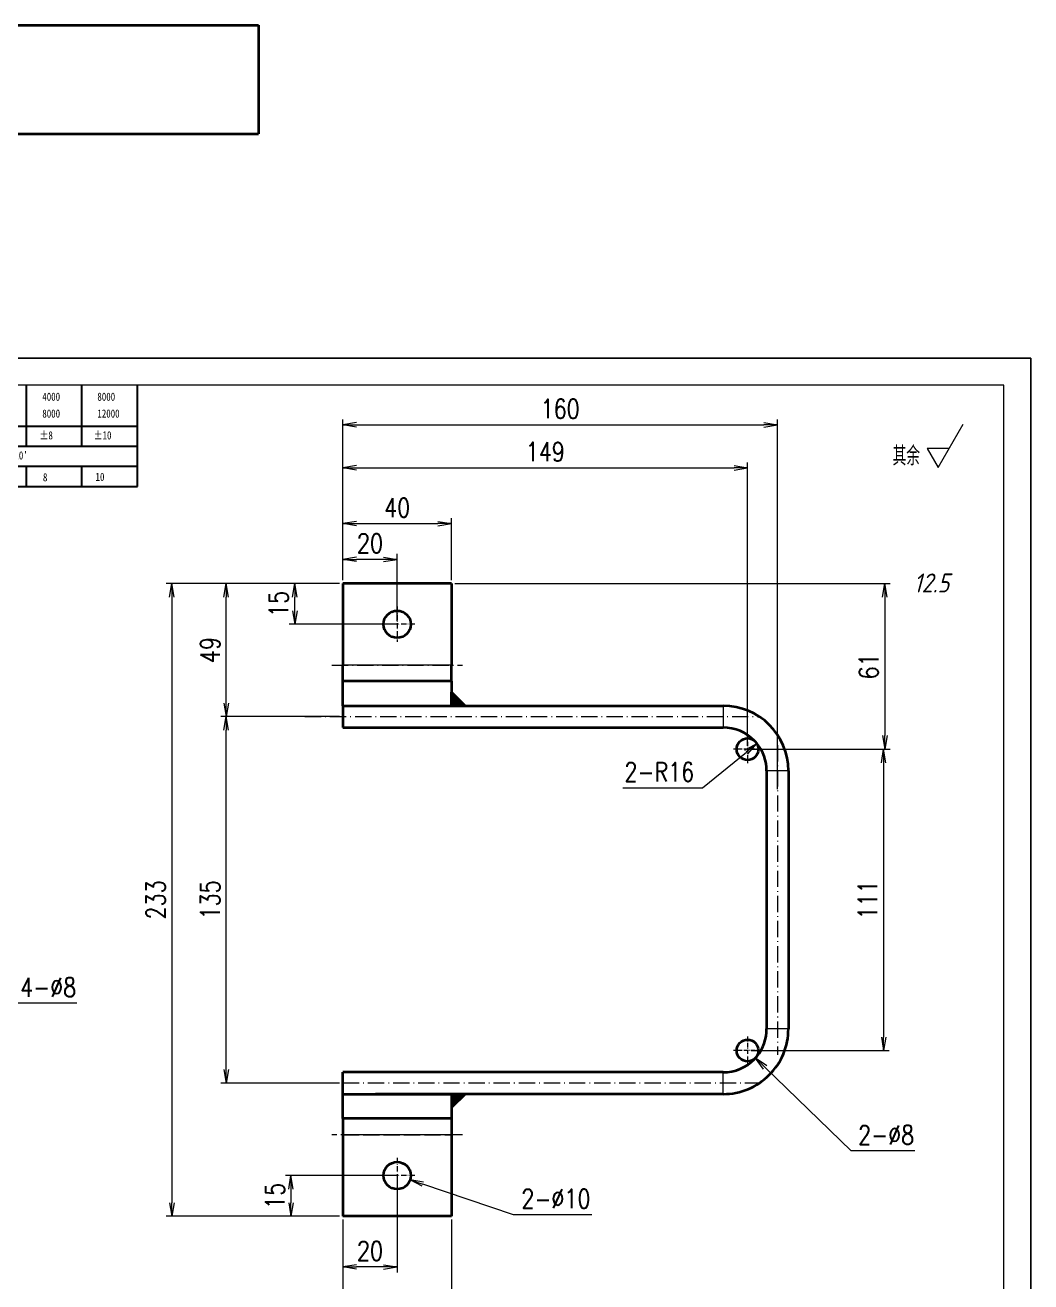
# Model space of a CAD drawing. Header units: millimetres. Extents: x -49572 to 104182, y -50696 to 51993.
# Drawn here: x -46228.1 to -45857.9, y 51291.1 to 51753.9 of the extents above; entities that cross this region are included whole.
import ezdxf
from ezdxf.enums import TextEntityAlignment as Align

# ---------------------------------------------------------------- set-up
doc = ezdxf.new("R2010")
doc.units = ezdxf.units.MM
doc.header["$LTSCALE"] = 0.5
for name, pattern in [('DASHDOT', [18.5, 12, -3, 0.5, -3]), ('DASHED', [15, 12, -3]), ('DOT2', [0.125, 0, -0.125])]:
    doc.linetypes.add(name, pattern=pattern)
for name, color, linetype, lineweight in [('DRAWING', 7, 'Continuous', 35), ('图框', 7, 'Continuous', 18), ('标注线', 3, 'Continuous', 18), ('粗实线', 7, 'Continuous', 35)]:
    doc.layers.add(name, color=color, linetype=linetype, lineweight=lineweight)
doc.layers.add('图\\M+19E79\\M+195B6\\M+18E9A', color=7, linetype='Continuous')
doc.layers.add('打印', color=7, linetype='Continuous', lineweight=15, plot=False)
doc.layers.add('打印-禁用', color=7, linetype='Continuous', lineweight=15, plot=False)
doc.styles.add('DIM', font='romans.shx', dxfattribs={"width": 0.8, "bigfont": 'bigfont.shx'})
doc.styles.add('国标', font='simfang.ttf', dxfattribs={"width": 0.8})
doc.styles.add('机械长仿宋', font='gbenor.shx', dxfattribs={"height": 1, "bigfont": 'gbcbig.shx'})
doc.dimstyles.new('DEH 1-2$0', dxfattribs={"dimscale": 2, "dimtxt": 3.5, "dimasz": 2.5, "dimexe": 1, "dimexo": 0.625, "dimgap": 1.2, "dimtad": 1, "dimdsep": 46, "dimtxsty": 'DIM', "dimblk": 'OPEN', "dimcen": 0, "dimclrd": 8, "dimclre": 8, "dimclrt": 2, "dimazin": 2, "dimtfac": 0.5, "dimtmove": 0, "dimatfit": 3, "dimldrblk": 'OPEN', "dimfxl": 0, "dimtolj": 2, "dimlwd": 13, "dimlwe": 13, "dimarcsym": 0})
doc.dimstyles.new('DEH 1-2$3', dxfattribs={"dimscale": 2, "dimtxt": 3.5, "dimasz": 2.5, "dimexe": 1, "dimexo": 0.625, "dimgap": 1.2, "dimtad": 1, "dimtoh": 1, "dimdsep": 46, "dimtxsty": 'DIM', "dimblk": 'OPEN', "dimcen": 0, "dimclrd": 8, "dimclre": 8, "dimclrt": 2, "dimazin": 2, "dimtfac": 0.5, "dimtofl": 0, "dimtmove": 0, "dimatfit": 3, "dimldrblk": 'OPEN', "dimfxl": 0, "dimtolj": 2, "dimlwd": 18, "dimlwe": 18, "dimarcsym": 0})
doc.dimstyles.new('DEH 1-2$4', dxfattribs={"dimscale": 2, "dimtxt": 3.5, "dimasz": 2.5, "dimexe": 1, "dimexo": 0.625, "dimgap": 1.2, "dimtad": 1, "dimtoh": 1, "dimdsep": 46, "dimtxsty": 'DIM', "dimblk": 'OPEN', "dimcen": 0, "dimclrd": 8, "dimclre": 8, "dimclrt": 2, "dimazin": 2, "dimtfac": 0.5, "dimtofl": 0, "dimtmove": 0, "dimatfit": 3, "dimldrblk": 'OPEN', "dimfxl": 0, "dimtolj": 2, "dimlwd": 18, "dimlwe": 18, "dimarcsym": 0})

# ---------------------------------------------------------------- blocks, each defined once
blk = doc.blocks.new('GZDEH零件A3图框V01版')
at = {"layer": '图\\M+19E79\\M+195B6\\M+18E9A', "color": 9}
for p, q in [((3092.64, -1561.98), (3092.64, -1554.46)), ((3102.86, -1561.98), (3102.86, -1554.46)), ((3113.09, -1573.08), (3113.09, -1554.46)), ((2996.09, -1561.98), (3113.09, -1561.98)), ((3092.64, -1565.68), (3092.64, -1561.98)), ((3102.86, -1565.68), (3102.86, -1561.98)), ((2996.09, -1565.68), (3113.09, -1565.68)), ((2996.09, -1569.38), (3113.09, -1569.38)), ((3092.64, -1573.08), (3092.64, -1569.38)), ((3102.86, -1573.08), (3102.86, -1569.38)), ((2990.09, -1573.08), (3113.09, -1573.08))]:
    blk.add_line(p, q, dxfattribs=at)
at = {"layer": '图框', "linetype": 'Continuous'}
for p, q in [((3272.49, -1554.46), (2882.49, -1554.46)), ((3272.49, -1832.96), (3272.49, -1554.46))]:
    blk.add_line(p, q, dxfattribs=at)
at = {"layer": '打印-禁用', "linetype": 'Continuous'}
for p, q in [((3277.49, -1549.46), (2857.49, -1549.46)), ((3277.49, -1846.46), (3277.49, -1549.46))]:
    blk.add_line(p, q, dxfattribs=at)
at = {"layer": '图\\M+19E79\\M+195B6\\M+18E9A', "color": 9, "style": '国标', "width": 0.8}
for s, p in [('4000', (3095.57, -1557.31)), ('8000', (3105.7, -1557.31)), ('8000', (3095.57, -1560.41)), ('12000', (3105.7, -1560.41)), ('±8', (3095.06, -1564.42)), ('±10', (3105.02, -1564.42)), ("±0%%D20'", (3087.38, -1568.12)), ('8', (3095.68, -1572.15)), ('10', (3105.36, -1572.06))]:
    blk.add_text(s, height=1.5, dxfattribs=at).set_placement(p)
blk = doc.blocks.new('DEH A3')
at = {"layer": '图框'}
blk.add_blockref('GZDEH零件A3图框V01版', (-2857.49, 1846.46), dxfattribs=at)
blk = doc.blocks.new('FINISHER_TR')
at = {"layer": '标注线'}
for p, q in [((0, 0), (4.62, 8)), ((-2.02, 3.5), (0, 0)), ((2.02, 3.5), (-2.02, 3.5))]:
    blk.add_line(p, q, dxfattribs=at)
at = {"layer": '标注线', "color": 2, "style": '机械长仿宋', "oblique": 15}
blk.add_attdef('0.0', text='', height=3.5, dxfattribs=at).set_placement((2.03, -24.04), align=Align.BOTTOM_RIGHT)
blk = doc.blocks.new('其余12.5')
at = {"layer": '标注线'}
blk.add_blockref('FINISHER_TR', (0, 0), dxfattribs=at).add_auto_attribs({'0.0': '12.5'})
at = {"layer": '标注线', "color": 7, "linetype": 'DOT2', "style": '机械长仿宋'}
blk.add_text('其余', height=3.5, dxfattribs=at).set_placement((-8.38, 0.4))
blk = doc.blocks.new('_Open')
at = {"color": 0, "linetype": 'ByBlock', "lineweight": -2}
for p, q in [((-1, 0.167), (0, 0)), ((-1, -0.167), (0, 0)), ((0, 0), (-1, 0))]:
    blk.add_line(p, q, dxfattribs=at)
blk = doc.blocks.new('*D333')
at = {"layer": 'Defpoints', "color": 0, "transparency": 16777216}
for p in [(-46071.16, 51570.29), (-46111.16, 51548.23), (-46071.16, 51548.23)]:
    blk.add_point(p, dxfattribs=at)
at = {"layer": '标注线', "color": 8, "lineweight": 13, "transparency": 16777216}
for p, q in [((-46111.16, 51549.48), (-46111.16, 51572.29)), ((-46071.16, 51549.48), (-46071.16, 51572.29)), ((-46106.16, 51570.29), (-46076.16, 51570.29))]:
    blk.add_line(p, q, dxfattribs=at)
at = {"layer": '标注线', "color": 8, "lineweight": 13, "transparency": 16777216, "xscale": 5, "yscale": 5, "zscale": 5, "rotation": 180}
blk.add_blockref('_Open', (-46111.16, 51570.29), dxfattribs=at)
at = {"layer": '标注线', "color": 8, "lineweight": 13, "transparency": 16777216, "xscale": 5, "yscale": 5, "zscale": 5}
blk.add_blockref('_Open', (-46071.16, 51570.29), dxfattribs=at)
at = {"layer": '标注线', "color": 2, "transparency": 16777216, "insert": (-46091.16, 51576.19), "char_height": 7, "attachment_point": 5, "style": 'DIM'}
blk.add_mtext('\\A2;40', dxfattribs=at)
blk = doc.blocks.new('*D334')
at = {"layer": 'Defpoints', "color": 0, "transparency": 16777216}
for p in [(-46111.16, 51557.14), (-46111.16, 51548.23), (-46091.16, 51533.23)]:
    blk.add_point(p, dxfattribs=at)
at = {"layer": '标注线', "color": 8, "lineweight": 13, "transparency": 16777216}
for p, q in [((-46111.16, 51549.48), (-46111.16, 51559.14)), ((-46091.16, 51534.48), (-46091.16, 51559.14)), ((-46096.16, 51557.14), (-46106.16, 51557.14))]:
    blk.add_line(p, q, dxfattribs=at)
at = {"layer": '标注线', "color": 8, "lineweight": 13, "transparency": 16777216, "xscale": 5, "yscale": 5, "zscale": 5, "rotation": 180}
blk.add_blockref('_Open', (-46111.16, 51557.14), dxfattribs=at)
at = {"layer": '标注线', "color": 8, "lineweight": 13, "transparency": 16777216, "xscale": 5, "yscale": 5, "zscale": 5}
blk.add_blockref('_Open', (-46091.16, 51557.14), dxfattribs=at)
at = {"layer": '标注线', "color": 2, "transparency": 16777216, "insert": (-46101.16, 51563.04), "char_height": 7, "attachment_point": 5, "style": 'DIM'}
blk.add_mtext('\\A2;20', dxfattribs=at)
blk = doc.blocks.new('*D335')
at = {"layer": 'Defpoints', "color": 0, "transparency": 16777216}
for p in [(-46128.86, 51548.23), (-46111.16, 51548.23), (-46091.16, 51533.23)]:
    blk.add_point(p, dxfattribs=at)
at = {"layer": '标注线', "color": 8, "lineweight": 13, "transparency": 16777216}
for p, q in [((-46112.41, 51548.23), (-46130.86, 51548.23)), ((-46128.86, 51538.23), (-46128.86, 51543.23)), ((-46092.41, 51533.23), (-46130.86, 51533.23))]:
    blk.add_line(p, q, dxfattribs=at)
at = {"layer": '标注线', "color": 8, "lineweight": 13, "transparency": 16777216, "xscale": 5, "yscale": 5, "zscale": 5}
for p, rotation in [((-46128.86, 51548.23), 90), ((-46128.86, 51533.23), 270)]:
    blk.add_blockref('_Open', p, dxfattribs=dict(at, rotation=rotation))
at = {"layer": '标注线', "color": 2, "transparency": 16777216, "insert": (-46134.76, 51540.73), "char_height": 7, "attachment_point": 5, "rotation": 90, "style": 'DIM'}
blk.add_mtext('\\A2;15', dxfattribs=at)
blk = doc.blocks.new('*D336')
at = {"layer": 'Defpoints', "color": 0, "transparency": 16777216}
for p in [(-45951.16, 51606.69), (-46111.16, 51548.23), (-45951.16, 51471.28)]:
    blk.add_point(p, dxfattribs=at)
at = {"layer": '标注线', "color": 8, "lineweight": 13, "transparency": 16777216}
for p, q in [((-46111.16, 51549.48), (-46111.16, 51608.69)), ((-45951.16, 51472.53), (-45951.16, 51608.69)), ((-46106.16, 51606.69), (-45956.16, 51606.69))]:
    blk.add_line(p, q, dxfattribs=at)
at = {"layer": '标注线', "color": 8, "lineweight": 13, "transparency": 16777216, "xscale": 5, "yscale": 5, "zscale": 5, "rotation": 180}
blk.add_blockref('_Open', (-46111.16, 51606.69), dxfattribs=at)
at = {"layer": '标注线', "color": 8, "lineweight": 13, "transparency": 16777216, "xscale": 5, "yscale": 5, "zscale": 5}
blk.add_blockref('_Open', (-45951.16, 51606.69), dxfattribs=at)
at = {"layer": '标注线', "color": 2, "transparency": 16777216, "insert": (-46031.16, 51612.59), "char_height": 7, "attachment_point": 5, "style": 'DIM'}
blk.add_mtext('\\A2;160', dxfattribs=at)
blk = doc.blocks.new('*D337')
at = {"layer": 'Defpoints', "color": 0, "transparency": 16777216}
for p in [(-45962.16, 51590.85), (-46111.16, 51548.23), (-45962.16, 51487.23)]:
    blk.add_point(p, dxfattribs=at)
at = {"layer": '标注线', "color": 8, "lineweight": 13, "transparency": 16777216}
for p, q in [((-46111.16, 51549.48), (-46111.16, 51592.85)), ((-46106.16, 51590.85), (-45967.16, 51590.85)), ((-45962.16, 51488.48), (-45962.16, 51592.85))]:
    blk.add_line(p, q, dxfattribs=at)
at = {"layer": '标注线', "color": 8, "lineweight": 13, "transparency": 16777216, "xscale": 5, "yscale": 5, "zscale": 5, "rotation": 180}
blk.add_blockref('_Open', (-46111.16, 51590.85), dxfattribs=at)
at = {"layer": '标注线', "color": 8, "lineweight": 13, "transparency": 16777216, "xscale": 5, "yscale": 5, "zscale": 5}
blk.add_blockref('_Open', (-45962.16, 51590.85), dxfattribs=at)
at = {"layer": '标注线', "color": 2, "transparency": 16777216, "insert": (-46036.66, 51596.75), "char_height": 7, "attachment_point": 5, "style": 'DIM'}
blk.add_mtext('\\A2;149', dxfattribs=at)
blk = doc.blocks.new('*D338')
at = {"layer": 'Defpoints', "color": 0, "transparency": 16777216}
for p in [(-46111.16, 51548.23), (-46174.13, 51315.23), (-46111.16, 51315.23)]:
    blk.add_point(p, dxfattribs=at)
at = {"layer": '标注线', "color": 8, "lineweight": 13, "transparency": 16777216}
for p, q in [((-46112.41, 51548.23), (-46176.13, 51548.23)), ((-46174.13, 51543.23), (-46174.13, 51320.23)), ((-46112.41, 51315.23), (-46176.13, 51315.23))]:
    blk.add_line(p, q, dxfattribs=at)
at = {"layer": '标注线', "color": 8, "lineweight": 13, "transparency": 16777216, "xscale": 5, "yscale": 5, "zscale": 5}
for p, rotation in [((-46174.13, 51548.23), 90), ((-46174.13, 51315.23), 270)]:
    blk.add_blockref('_Open', p, dxfattribs=dict(at, rotation=rotation))
at = {"layer": '标注线', "color": 2, "transparency": 16777216, "insert": (-46180.03, 51431.73), "char_height": 7, "attachment_point": 5, "rotation": 90, "style": 'DIM'}
blk.add_mtext('\\A2;233', dxfattribs=at)
blk = doc.blocks.new('*D339')
at = {"layer": 'Defpoints', "color": 0, "transparency": 16777216}
for p in [(-46091.16, 51330.23), (-46130.24, 51315.23), (-46111.16, 51315.23)]:
    blk.add_point(p, dxfattribs=at)
at = {"layer": '标注线', "color": 8, "lineweight": 13, "transparency": 16777216}
for p, q in [((-46092.41, 51330.23), (-46132.24, 51330.23)), ((-46130.24, 51325.23), (-46130.24, 51320.23)), ((-46112.41, 51315.23), (-46132.24, 51315.23))]:
    blk.add_line(p, q, dxfattribs=at)
at = {"layer": '标注线', "color": 8, "lineweight": 13, "transparency": 16777216, "xscale": 5, "yscale": 5, "zscale": 5}
for p, rotation in [((-46130.24, 51330.23), 90), ((-46130.24, 51315.23), 270)]:
    blk.add_blockref('_Open', p, dxfattribs=dict(at, rotation=rotation))
at = {"layer": '标注线', "color": 2, "transparency": 16777216, "insert": (-46136.14, 51322.73), "char_height": 7, "attachment_point": 5, "rotation": 90, "style": 'DIM'}
blk.add_mtext('\\A2;15', dxfattribs=at)
blk = doc.blocks.new('*D340')
at = {"layer": 'Defpoints', "color": 0, "transparency": 16777216}
for p in [(-46091.16, 51330.23), (-46111.16, 51315.23), (-46111.16, 51296.56)]:
    blk.add_point(p, dxfattribs=at)
at = {"layer": '标注线', "color": 8, "lineweight": 13, "transparency": 16777216}
for p, q in [((-46091.16, 51328.98), (-46091.16, 51294.56)), ((-46111.16, 51313.98), (-46111.16, 51294.56)), ((-46096.16, 51296.56), (-46106.16, 51296.56))]:
    blk.add_line(p, q, dxfattribs=at)
at = {"layer": '标注线', "color": 8, "lineweight": 13, "transparency": 16777216, "xscale": 5, "yscale": 5, "zscale": 5, "rotation": 180}
blk.add_blockref('_Open', (-46111.16, 51296.56), dxfattribs=at)
at = {"layer": '标注线', "color": 8, "lineweight": 13, "transparency": 16777216, "xscale": 5, "yscale": 5, "zscale": 5}
blk.add_blockref('_Open', (-46091.16, 51296.56), dxfattribs=at)
at = {"layer": '标注线', "color": 2, "transparency": 16777216, "insert": (-46101.16, 51302.46), "char_height": 7, "attachment_point": 5, "style": 'DIM'}
blk.add_mtext('\\A2;20', dxfattribs=at)
blk = doc.blocks.new('*D341')
at = {"layer": 'Defpoints', "color": 0, "transparency": 16777216}
for p in [(-46095.9, 51331.83), (-46086.42, 51328.64)]:
    blk.add_point(p, dxfattribs=at)
at = {"layer": '标注线', "color": 8, "lineweight": 18, "transparency": 16777216}
for p, q in [((-46048.32, 51315.78), (-46081.68, 51327.04)), ((-46019.52, 51315.78), (-46048.32, 51315.78))]:
    blk.add_line(p, q, dxfattribs=at)
at = {"layer": '标注线', "color": 8, "lineweight": 18, "transparency": 16777216, "xscale": 5, "yscale": 5, "zscale": 5, "rotation": 161.3544196512071}
blk.add_blockref('_Open', (-46086.42, 51328.64), dxfattribs=at)
at = {"layer": '标注线', "color": 2, "transparency": 16777216, "insert": (-46032.72, 51321.68), "char_height": 7, "attachment_point": 5, "style": 'DIM'}
blk.add_mtext('\\A2;2-%%c10', dxfattribs=at)
blk = doc.blocks.new('*D342')
at = {"layer": 'Defpoints', "color": 0, "transparency": 16777216}
for p in [(-45965.03, 51379.02), (-45959.29, 51373.45)]:
    blk.add_point(p, dxfattribs=at)
at = {"layer": '标注线', "color": 8, "lineweight": 18, "transparency": 16777216}
for p, q in [((-45924.11, 51339.28), (-45955.7, 51369.96)), ((-45900.64, 51339.28), (-45924.11, 51339.28))]:
    blk.add_line(p, q, dxfattribs=at)
at = {"layer": '标注线', "color": 8, "lineweight": 18, "transparency": 16777216, "xscale": 5, "yscale": 5, "zscale": 5, "rotation": 135.8338852971229}
blk.add_blockref('_Open', (-45959.29, 51373.45), dxfattribs=at)
at = {"layer": '标注线', "color": 2, "transparency": 16777216, "insert": (-45911.18, 51345.18), "char_height": 7, "attachment_point": 5, "style": 'DIM'}
blk.add_mtext('\\A2;2-%%c8', dxfattribs=at)
blk = doc.blocks.new('*D343')
at = {"layer": 'Defpoints', "color": 0, "transparency": 16777216}
for p in [(-46071.16, 51548.23), (-45962.16, 51487.23), (-45911.65, 51487.23)]:
    blk.add_point(p, dxfattribs=at)
at = {"layer": '标注线', "color": 8, "lineweight": 13, "transparency": 16777216}
for p, q in [((-46069.91, 51548.23), (-45909.65, 51548.23)), ((-45911.65, 51543.23), (-45911.65, 51492.23)), ((-45960.91, 51487.23), (-45909.65, 51487.23))]:
    blk.add_line(p, q, dxfattribs=at)
at = {"layer": '标注线', "color": 8, "lineweight": 13, "transparency": 16777216, "xscale": 5, "yscale": 5, "zscale": 5}
for p, rotation in [((-45911.65, 51548.23), 90), ((-45911.65, 51487.23), 270)]:
    blk.add_blockref('_Open', p, dxfattribs=dict(at, rotation=rotation))
at = {"layer": '标注线', "color": 2, "transparency": 16777216, "insert": (-45917.55, 51517.73), "char_height": 7, "attachment_point": 5, "rotation": 90, "style": 'DIM'}
blk.add_mtext('\\A2;61', dxfattribs=at)
blk = doc.blocks.new('*D344')
at = {"layer": 'Defpoints', "color": 0, "transparency": 16777216}
for p in [(-45962.16, 51487.23), (-45962.16, 51376.23), (-45912.11, 51376.23)]:
    blk.add_point(p, dxfattribs=at)
at = {"layer": '标注线', "color": 8, "lineweight": 13, "transparency": 16777216}
for p, q in [((-45960.91, 51487.23), (-45910.11, 51487.23)), ((-45912.11, 51482.23), (-45912.11, 51381.23)), ((-45960.91, 51376.23), (-45910.11, 51376.23))]:
    blk.add_line(p, q, dxfattribs=at)
at = {"layer": '标注线', "color": 8, "lineweight": 13, "transparency": 16777216, "xscale": 5, "yscale": 5, "zscale": 5}
for p, rotation in [((-45912.11, 51487.23), 90), ((-45912.11, 51376.23), 270)]:
    blk.add_blockref('_Open', p, dxfattribs=dict(at, rotation=rotation))
at = {"layer": '标注线', "color": 2, "transparency": 16777216, "insert": (-45918.01, 51431.73), "char_height": 7, "attachment_point": 5, "rotation": 90, "style": 'DIM'}
blk.add_mtext('\\A2;111', dxfattribs=at)
blk = doc.blocks.new('*D345')
at = {"layer": 'Defpoints', "color": 0, "transparency": 16777216}
for p in [(-46154.09, 51499.23), (-46111.16, 51499.23), (-46111.16, 51364.23)]:
    blk.add_point(p, dxfattribs=at)
at = {"layer": '标注线', "color": 8, "lineweight": 13, "transparency": 16777216}
for p, q in [((-46112.41, 51499.23), (-46156.09, 51499.23)), ((-46154.09, 51369.23), (-46154.09, 51494.23)), ((-46112.41, 51364.23), (-46156.09, 51364.23))]:
    blk.add_line(p, q, dxfattribs=at)
at = {"layer": '标注线', "color": 8, "lineweight": 13, "transparency": 16777216, "xscale": 5, "yscale": 5, "zscale": 5}
for p, rotation in [((-46154.09, 51499.23), 90), ((-46154.09, 51364.23), 270)]:
    blk.add_blockref('_Open', p, dxfattribs=dict(at, rotation=rotation))
at = {"layer": '标注线', "color": 2, "transparency": 16777216, "insert": (-46159.99, 51431.73), "char_height": 7, "attachment_point": 5, "rotation": 90, "style": 'DIM'}
blk.add_mtext('\\A2;135', dxfattribs=at)
blk = doc.blocks.new('*D346')
at = {"layer": 'Defpoints', "color": 0, "transparency": 16777216}
for p in [(-46154.09, 51548.23), (-46111.16, 51548.23), (-46111.16, 51499.23)]:
    blk.add_point(p, dxfattribs=at)
at = {"layer": '标注线', "color": 8, "lineweight": 13, "transparency": 16777216}
for p, q in [((-46112.41, 51548.23), (-46156.09, 51548.23)), ((-46154.09, 51504.23), (-46154.09, 51543.23)), ((-46112.41, 51499.23), (-46156.09, 51499.23))]:
    blk.add_line(p, q, dxfattribs=at)
at = {"layer": '标注线', "color": 8, "lineweight": 13, "transparency": 16777216, "xscale": 5, "yscale": 5, "zscale": 5}
for p, rotation in [((-46154.09, 51548.23), 90), ((-46154.09, 51499.23), 270)]:
    blk.add_blockref('_Open', p, dxfattribs=dict(at, rotation=rotation))
at = {"layer": '标注线', "color": 2, "transparency": 16777216, "insert": (-46159.99, 51523.73), "char_height": 7, "attachment_point": 5, "rotation": 90, "style": 'DIM'}
blk.add_mtext('\\A2;49', dxfattribs=at)
blk = doc.blocks.new('*D360')
at = {"layer": 'Defpoints', "color": 0, "transparency": 16777216}
for p in [(-46111.16, 51315.23), (-46071.16, 51315.23), (-46071.16, 51277.94)]:
    blk.add_point(p, dxfattribs=at)
at = {"layer": '标注线', "color": 8, "lineweight": 13, "transparency": 16777216}
for p, q in [((-46111.16, 51313.98), (-46111.16, 51275.94)), ((-46071.16, 51313.98), (-46071.16, 51275.94)), ((-46106.16, 51277.94), (-46076.16, 51277.94))]:
    blk.add_line(p, q, dxfattribs=at)
at = {"layer": '标注线', "color": 8, "lineweight": 13, "transparency": 16777216, "xscale": 5, "yscale": 5, "zscale": 5, "rotation": 180}
blk.add_blockref('_Open', (-46111.16, 51277.94), dxfattribs=at)
at = {"layer": '标注线', "color": 8, "lineweight": 13, "transparency": 16777216, "xscale": 5, "yscale": 5, "zscale": 5}
blk.add_blockref('_Open', (-46071.16, 51277.94), dxfattribs=at)
at = {"layer": '标注线', "color": 2, "transparency": 16777216, "insert": (-46091.16, 51283.84), "char_height": 7, "attachment_point": 5, "style": 'DIM'}
blk.add_mtext('\\A2;40', dxfattribs=at)
blk = doc.blocks.new('*D361')
at = {"layer": 'Defpoints', "color": 0, "transparency": 16777216}
for p in [(-46266.14, 51366.74), (-46272.38, 51361.73)]:
    blk.add_point(p, dxfattribs=at)
at = {"layer": '标注线', "color": 8, "lineweight": 18, "transparency": 16777216}
for p, q in [((-46232.53, 51393.69), (-46262.24, 51369.87)), ((-46209.07, 51393.69), (-46232.53, 51393.69))]:
    blk.add_line(p, q, dxfattribs=at)
at = {"layer": '标注线', "color": 8, "lineweight": 18, "transparency": 16777216, "xscale": 5, "yscale": 5, "zscale": 5, "rotation": 218.7324450607297}
blk.add_blockref('_Open', (-46266.14, 51366.74), dxfattribs=at)
at = {"layer": '标注线', "color": 2, "transparency": 16777216, "insert": (-46219.6, 51399.59), "char_height": 7, "attachment_point": 5, "style": 'DIM'}
blk.add_mtext('\\A2;4-%%c8', dxfattribs=at)
blk = doc.blocks.new('*D362')
at = {"layer": 'Defpoints', "color": 0, "transparency": 16777216}
for p in [(-45958.77, 51489.36), (-45971.16, 51479.23)]:
    blk.add_point(p, dxfattribs=at)
at = {"layer": '标注线', "color": 8, "lineweight": 18, "transparency": 16777216}
for p, q in [((-45978.8, 51472.99), (-45962.64, 51486.19)), ((-46008.13, 51472.99), (-45978.8, 51472.99))]:
    blk.add_line(p, q, dxfattribs=at)
at = {"layer": '标注线', "color": 8, "lineweight": 18, "transparency": 16777216, "xscale": 5, "yscale": 5, "zscale": 5, "rotation": 39.24856191363548}
blk.add_blockref('_Open', (-45958.77, 51489.36), dxfattribs=at)
at = {"layer": '标注线', "color": 2, "transparency": 16777216, "insert": (-45994.67, 51478.89), "char_height": 7, "attachment_point": 5, "style": 'DIM'}
blk.add_mtext('\\A2;{\\Fromans,bigfont|c134;2-}R16', dxfattribs=at)
blk = doc.blocks.new('WELDING_5')
at = {"layer": '粗实线'}
blk.add_hatch(color=256, dxfattribs=at).paths.add_polyline_path([(0, 5), (0, 0), (5, 0)])
for q in [(0, 5), (5, 0)]:
    blk.add_line((0, 0), q, dxfattribs=at)
blk.add_lwpolyline([(0, 5), (5, 0)], dxfattribs=at)

msp = doc.modelspace()

# ---------------------------------------------------------------- linework, layer by layer
at = {"color": 7, "lineweight": 35}
for p, q in [((-46512.731, 51753.88), (-46142.231, 51753.88)), ((-46142.231, 51753.88), (-46142.231, 51713.88)), ((-46512.731, 51713.88), (-46142.231, 51713.88)), ((-46111.158, 51548.234), (-46111.158, 51518.234)), ((-46071.158, 51548.234), (-46111.158, 51548.234)), ((-46071.158, 51548.234), (-46071.158, 51518.234)), ((-46071.158, 51512.234), (-46111.158, 51512.234)), ((-46111.158, 51503.234), (-46071.158, 51503.234)), ((-46071.158, 51503.234), (-45971.158, 51503.234)), ((-46111.158, 51495.234), (-45971.158, 51495.234)), ((-46111.158, 51495.234), (-45971.158, 51495.234)), ((-46111.158, 51495.234), (-45971.158, 51495.234)), ((-46111.158, 51495.234), (-45971.158, 51495.234)), ((-45955.158, 51479.234), (-45955.158, 51384.234)), ((-45955.158, 51479.234), (-45955.158, 51384.234)), ((-45955.158, 51479.234), (-45955.158, 51384.234)), ((-45955.158, 51479.234), (-45955.158, 51384.234)), ((-45947.158, 51479.234), (-45947.158, 51384.234)), ((-45971.158, 51368.234), (-46111.158, 51368.234)), ((-46111.158, 51360.234), (-46071.158, 51360.234)), ((-45971.158, 51360.234), (-46099.167, 51360.234)), ((-45971.158, 51360.234), (-46071.158, 51360.234)), ((-45971.158, 51360.234), (-46071.158, 51360.234)), ((-45971.158, 51360.234), (-46071.158, 51360.234)), ((-46071.158, 51351.234), (-46111.158, 51351.234)), ((-46111.158, 51345.234), (-46111.158, 51315.234)), ((-46071.158, 51345.234), (-46071.158, 51315.234)), ((-46071.158, 51315.234), (-46111.158, 51315.234))]:
    msp.add_line(p, q, dxfattribs=at)
at = {"color": 2, "linetype": 'DASHDOT', "lineweight": 13, "ltscale": 0.325}
for p, q in [((-46091.158, 51539.734), (-46091.158, 51526.734)), ((-46084.658, 51533.234), (-46097.658, 51533.234)), ((-46091.158, 51336.734), (-46091.158, 51323.734)), ((-46084.658, 51330.234), (-46097.658, 51330.234))]:
    msp.add_line(p, q, dxfattribs=at)
at = {"color": 2, "linetype": 'DASHDOT', "lineweight": 13}
for p, q in [((-46115.159, 51518.234), (-46067.158, 51518.234)), ((-46125.158, 51499.234), (-45957.158, 51499.234)), ((-45951.158, 51488.734), (-45951.158, 51374.733)), ((-45951.158, 51488.734), (-45951.158, 51374.733)), ((-45957.158, 51364.234), (-46125.159, 51364.234)), ((-45957.158, 51364.234), (-46125.159, 51364.234)), ((-46067.158, 51345.234), (-46115.159, 51345.234))]:
    msp.add_line(p, q, dxfattribs=at)
at = {"color": 7, "lineweight": 13}
for p, q in [((-46071.158, 51518.234), (-46111.158, 51518.234)), ((-46071.158, 51345.234), (-46111.158, 51345.234))]:
    msp.add_line(p, q, dxfattribs=at)
at = {"color": 1, "linetype": 'DASHED', "lineweight": 13}
for p, q in [((-46071.158, 51518.234), (-46111.158, 51518.234)), ((-46111.158, 51503.234), (-45971.158, 51503.234)), ((-46111.158, 51503.234), (-45971.158, 51503.234)), ((-46111.158, 51503.234), (-45971.158, 51503.234)), ((-46099.161, 51503.234), (-46071.158, 51503.234)), ((-45947.158, 51479.234), (-45947.158, 51384.234)), ((-45947.158, 51479.234), (-45947.158, 51384.234)), ((-45947.158, 51479.234), (-45947.158, 51384.234)), ((-45971.158, 51368.234), (-46111.158, 51368.234)), ((-45971.158, 51368.234), (-46111.158, 51368.234)), ((-45971.158, 51368.234), (-46111.158, 51368.234)), ((-46071.158, 51360.234), (-46111.158, 51360.234)), ((-46071.158, 51360.234), (-46111.158, 51360.234)), ((-46071.158, 51360.234), (-46111.158, 51360.234)), ((-46111.158, 51345.234), (-46071.158, 51345.234))]:
    msp.add_line(p, q, dxfattribs=at)
at = {"color": 7, "lineweight": 35, "ltscale": 0.15}
for p, q in [((-46111.158, 51512.234), (-46111.158, 51518.234)), ((-46071.158, 51512.234), (-46071.158, 51518.234)), ((-46111.158, 51351.234), (-46111.158, 51345.234)), ((-46071.158, 51351.234), (-46071.158, 51345.234))]:
    msp.add_line(p, q, dxfattribs=at)
at = {"color": 7, "lineweight": 35, "ltscale": 0.225}
for p, q in [((-46111.158, 51503.234), (-46111.158, 51512.234)), ((-46071.158, 51512.234), (-46071.158, 51503.234)), ((-46111.158, 51351.234), (-46111.158, 51360.234)), ((-46071.158, 51360.234), (-46071.158, 51351.234))]:
    msp.add_line(p, q, dxfattribs=at)
at = {"color": 7, "lineweight": 35, "ltscale": 0.1}
for p, q in [((-46111.158, 51503.234), (-46111.158, 51499.234)), ((-46111.158, 51499.234), (-46111.158, 51495.234)), ((-46111.158, 51364.234), (-46111.158, 51368.234)), ((-46111.158, 51360.234), (-46111.158, 51364.234))]:
    msp.add_line(p, q, dxfattribs=at)
at = {"color": 7, "lineweight": 35, "ltscale": 0.299921}
msp.add_line((-46111.158, 51503.234), (-46099.161, 51503.234), dxfattribs=at)
at = {"color": 7, "lineweight": 13, "ltscale": 0.1}
for p, q in [((-45971.158, 51503.234), (-45971.158, 51499.234)), ((-45971.158, 51499.234), (-45971.158, 51495.234)), ((-45951.158, 51479.234), (-45955.158, 51479.234)), ((-45947.158, 51479.234), (-45951.158, 51479.234)), ((-45951.158, 51384.234), (-45955.158, 51384.234)), ((-45947.158, 51384.234), (-45951.158, 51384.234)), ((-45971.158, 51364.234), (-45971.158, 51368.234)), ((-45971.158, 51360.234), (-45971.158, 51364.234))]:
    msp.add_line(p, q, dxfattribs=at)
at = {"color": 1, "linetype": 'DASHED', "lineweight": 13, "ltscale": 0.100002}
for p, q in [((-45971.158, 51503.234), (-45971.158, 51499.234)), ((-45971.158, 51499.234), (-45971.158, 51495.234))]:
    msp.add_line(p, q, dxfattribs=at)
at = {"color": 1, "linetype": 'DASHED', "lineweight": 13, "ltscale": 0.099998}
for p, q in [((-45971.158, 51503.234), (-45971.158, 51499.234)), ((-45971.158, 51499.234), (-45971.158, 51495.234))]:
    msp.add_line(p, q, dxfattribs=at)
at = {"color": 1, "linetype": 'DASHED', "lineweight": 13, "ltscale": 0.1}
for p, q in [((-45971.158, 51503.234), (-45971.158, 51499.234)), ((-45971.158, 51503.234), (-45971.158, 51499.234)), ((-45971.158, 51503.234), (-45971.158, 51499.234)), ((-45971.158, 51503.234), (-45971.158, 51499.234)), ((-45971.158, 51503.234), (-45971.158, 51499.234)), ((-45971.158, 51499.234), (-45971.158, 51495.234)), ((-45971.158, 51499.234), (-45971.158, 51495.234)), ((-45971.158, 51499.234), (-45971.158, 51495.234)), ((-45971.158, 51499.234), (-45971.158, 51495.234)), ((-45971.158, 51499.234), (-45971.158, 51495.234)), ((-45951.158, 51479.234), (-45955.158, 51479.234)), ((-45951.158, 51479.234), (-45955.158, 51479.234)), ((-45951.158, 51479.234), (-45955.158, 51479.234)), ((-45951.158, 51479.234), (-45955.158, 51479.234)), ((-45951.158, 51479.234), (-45955.158, 51479.234)), ((-45951.158, 51479.234), (-45955.158, 51479.234)), ((-45951.158, 51479.234), (-45955.158, 51479.234)), ((-45947.158, 51479.234), (-45951.158, 51479.234)), ((-45947.158, 51479.234), (-45951.158, 51479.234)), ((-45947.158, 51479.234), (-45951.158, 51479.234)), ((-45947.158, 51479.234), (-45951.158, 51479.234)), ((-45947.158, 51479.234), (-45951.158, 51479.234)), ((-45947.158, 51479.234), (-45951.158, 51479.234)), ((-45947.158, 51479.234), (-45951.158, 51479.234)), ((-45951.158, 51384.234), (-45955.158, 51384.234)), ((-45951.158, 51384.234), (-45955.158, 51384.234)), ((-45951.158, 51384.234), (-45955.158, 51384.234)), ((-45951.158, 51384.234), (-45955.158, 51384.234)), ((-45951.158, 51384.234), (-45955.158, 51384.234)), ((-45951.158, 51384.234), (-45955.158, 51384.234)), ((-45951.158, 51384.234), (-45955.158, 51384.234)), ((-45947.158, 51384.234), (-45951.158, 51384.234)), ((-45947.158, 51384.234), (-45951.158, 51384.234)), ((-45947.158, 51384.234), (-45951.158, 51384.234)), ((-45947.158, 51384.234), (-45951.158, 51384.234)), ((-45947.158, 51384.234), (-45951.158, 51384.234)), ((-45947.158, 51384.234), (-45951.158, 51384.234)), ((-45947.158, 51384.234), (-45951.158, 51384.234)), ((-45971.158, 51364.234), (-45971.158, 51368.234)), ((-45971.158, 51364.234), (-45971.158, 51368.234)), ((-45971.158, 51364.234), (-45971.158, 51368.234)), ((-45971.158, 51364.234), (-45971.158, 51368.234)), ((-45971.158, 51364.234), (-45971.158, 51368.234)), ((-45971.158, 51364.234), (-45971.158, 51368.234)), ((-45971.158, 51364.234), (-45971.158, 51368.234)), ((-45971.158, 51360.234), (-45971.158, 51364.234)), ((-45971.158, 51360.234), (-45971.158, 51364.234)), ((-45971.158, 51360.234), (-45971.158, 51364.234)), ((-45971.158, 51360.234), (-45971.158, 51364.234)), ((-45971.158, 51360.234), (-45971.158, 51364.234)), ((-45971.158, 51360.234), (-45971.158, 51364.234)), ((-45971.158, 51360.234), (-45971.158, 51364.234))]:
    msp.add_line(p, q, dxfattribs=at)
at = {"color": 2, "linetype": 'DASHDOT', "lineweight": 13, "ltscale": 0.260001}
for p, q in [((-45962.158, 51492.434), (-45962.158, 51482.034)), ((-45962.158, 51381.434), (-45962.158, 51371.034))]:
    msp.add_line(p, q, dxfattribs=at)
at = {"color": 2, "linetype": 'DASHDOT', "lineweight": 13, "ltscale": 0.259998}
for p, q in [((-45956.958, 51487.234), (-45967.358, 51487.234)), ((-45956.958, 51376.234), (-45967.358, 51376.234))]:
    msp.add_line(p, q, dxfattribs=at)
at = {"color": 1, "linetype": 'DASHED', "lineweight": 13, "ltscale": 0.299762}
msp.add_line((-46099.167, 51360.234), (-46111.158, 51360.234), dxfattribs=at)
at = {"color": 7, "lineweight": 35}
for centre, radius in [((-46091.158, 51533.234), 5), ((-45962.158, 51487.234), 4), ((-45962.158, 51376.234), 4), ((-46091.158, 51330.234), 5)]:
    msp.add_circle(centre, radius, dxfattribs=at)
for centre, radius, start, end in [((-45971.158, 51479.234), 24, 0.00003, 90.00003), ((-45971.158, 51479.234), 16, 44.0066, 90.00003), ((-45971.158, 51479.234), 16, 44.01116, 90.00003), ((-45971.158, 51479.234), 16, 44.01572, 90.00003), ((-45971.158, 51479.234), 16, 44.02027, 90.00003), ((-45971.158, 51479.234), 16, 0.00003, 39.26078), ((-45971.158, 51479.234), 16, 0.00003, 39.2567), ((-45971.158, 51479.234), 16, 0.00003, 39.25263), ((-45971.158, 51479.234), 16, 0.00003, 39.24856), ((-45971.158, 51384.234), 24, 270.00003, 0.00003), ((-45971.158, 51384.234), 16, 320.73856, 0.00003), ((-45971.158, 51384.234), 16, 320.7384, 0.00003), ((-45971.158, 51384.234), 16, 320.73822, 0.00003), ((-45971.158, 51384.234), 16, 320.73805, 0.00003), ((-45971.158, 51384.234), 16, 270.00003, 315.99327)]:
    msp.add_arc(centre, radius, start, end, dxfattribs=at)
at = {"color": 1, "linetype": 'DASHED', "lineweight": 13}
for centre, radius, start, end in [((-45971.158, 51479.234), 24, 0.00003, 90.00003), ((-45971.158, 51479.234), 24, 0.00003, 90.00003), ((-45971.158, 51479.234), 24, 0.00003, 90.00003), ((-45971.158, 51479.234), 16, 39.24856, 44.02027), ((-45971.158, 51479.234), 16, 39.25263, 44.01572), ((-45971.158, 51479.234), 16, 39.2567, 44.01116), ((-45971.158, 51479.234), 16, 39.26078, 44.0066), ((-45971.158, 51384.234), 24, 270.00003, 0.00003), ((-45971.158, 51384.234), 24, 270.00003, 0.00003), ((-45971.158, 51384.234), 24, 270.00003, 0.00003), ((-45971.158, 51384.234), 16, 270.00003, 320.7384), ((-45971.158, 51384.234), 16, 270.00003, 320.73822), ((-45971.158, 51384.234), 16, 270.00003, 320.73805), ((-45971.158, 51384.234), 16, 315.99327, 320.73856)]:
    msp.add_arc(centre, radius, start, end, dxfattribs=at)
at = {"layer": '打印'}
msp.add_lwpolyline([(-46697.917, 51631.244), (-45857.917, 51631.244), (-45857.917, 51037.244), (-46697.917, 51037.244)], close=True, dxfattribs=at)

# ---------------------------------------------------------------- block references
at = {"layer": 'DRAWING'}
for p, rotation in [((-46071.158, 51503.234), 3.497053519992789e-05), ((-46071.158, 51360.234), 270)]:
    msp.add_blockref('WELDING_5', p, dxfattribs=dict(at, rotation=rotation))
at = {"layer": '图框', "xscale": 2, "yscale": 2, "zscale": 2}
msp.add_blockref('DEH A3', (-46697.917, 51037.244), dxfattribs=at)
at = {"layer": '标注线', "xscale": 2, "yscale": 2, "zscale": 2}
msp.add_blockref('其余12.5', (-45892.03, 51590.929), dxfattribs=at)

# ---------------------------------------------------------------- dimensions: what is measured, and where the dimension line sits
at = {"layer": '标注线'}
for base, p1, p2, picture, middle in [((-45951.158, 51606.695), (-46111.158, 51548.234), (-45951.158, 51471.275), '*D336', (-46031.158, 51612.595)), ((-45962.158, 51590.849), (-46111.158, 51548.234), (-45962.158, 51487.234), '*D337', (-46036.658, 51596.749)), ((-46071.158, 51570.288), (-46111.158, 51548.234), (-46071.158, 51548.234), '*D333', (-46091.158, 51576.188)), ((-46111.158, 51557.144), (-46091.158, 51533.234), (-46111.158, 51548.234), '*D334', (-46101.158, 51563.044)), ((-46111.158, 51296.558), (-46091.158, 51330.234), (-46111.158, 51315.234), '*D340', (-46101.158, 51302.458)), ((-46071.158, 51277.94), (-46111.158, 51315.234), (-46071.158, 51315.234), '*D360', (-46091.158, 51283.84))]:
    dim = msp.add_linear_dim(base=base, p1=p1, p2=p2, dimstyle='DEH 1-2$0', dxfattribs=at)
    dim.commit()
    dim.dimension.update_dxf_attribs({"geometry": picture, "text_midpoint": middle})
dim = msp.add_linear_dim(base=(-46174.128, 51315.234), p1=(-46111.158, 51548.234), p2=(-46111.158, 51315.234), angle=90, dimstyle='DEH 1-2$0', dxfattribs=at)
dim.commit()
dim.dimension.update_dxf_attribs({"geometry": '*D338', "text_midpoint": (-46174.128, 51431.734), "dimtype": 160})
for base, p1, p2, picture, middle in [((-46154.087, 51548.234), (-46111.158, 51499.234), (-46111.158, 51548.234), '*D346', (-46159.987, 51523.734)), ((-46128.86, 51548.234), (-46091.158, 51533.234), (-46111.158, 51548.234), '*D335', (-46134.76, 51540.734)), ((-45911.648, 51487.234), (-46071.158, 51548.234), (-45962.158, 51487.234), '*D343', (-45917.548, 51517.734)), ((-46154.087, 51499.234), (-46111.158, 51364.234), (-46111.158, 51499.234), '*D345', (-46159.987, 51431.734)), ((-45912.108, 51376.234), (-45962.158, 51487.234), (-45962.158, 51376.234), '*D344', (-45918.008, 51431.734)), ((-46130.24, 51315.234), (-46091.158, 51330.234), (-46111.158, 51315.234), '*D339', (-46136.14, 51322.734))]:
    dim = msp.add_linear_dim(base=base, p1=p1, p2=p2, angle=90, dimstyle='DEH 1-2$0', dxfattribs=at)
    dim.commit()
    dim.dimension.update_dxf_attribs({"geometry": picture, "text_midpoint": middle})
dim = msp.add_radius_dim(center=(-45971.158, 51479.234), mpoint=(-45958.768, 51489.357), text='{\\Fromans,bigfont|c134;2-}<>', dimstyle='DEH 1-2$4', override={"dimtmove": 1}, dxfattribs=at)
dim.commit()
dim.dimension.update_dxf_attribs({"geometry": '*D362', "text_midpoint": (-45978.799, 51472.991), "dimtype": 164})
for p1, p2, override, picture, middle in [((-46272.379, 51361.731), (-46266.139, 51366.737), {"dimpost": '4-%%c<>'}, '*D361', (-46219.601, 51393.69)), ((-45965.027, 51379.021), (-45959.289, 51373.447), {"dimpost": '2-%%c<>'}, '*D342', (-45911.177, 51339.277)), ((-46095.896, 51331.832), (-46086.421, 51328.635), {"dimpost": '2-%%c<>'}, '*D341', (-46032.719, 51315.779))]:
    dim = msp.add_diameter_dim_2p(p1=p1, p2=p2, dimstyle='DEH 1-2$3', override=override, dxfattribs=at)
    dim.commit()
    dim.dimension.update_dxf_attribs({"geometry": picture, "text_midpoint": middle, "dimtype": 163})

doc.saveas('drawing.dxf')
